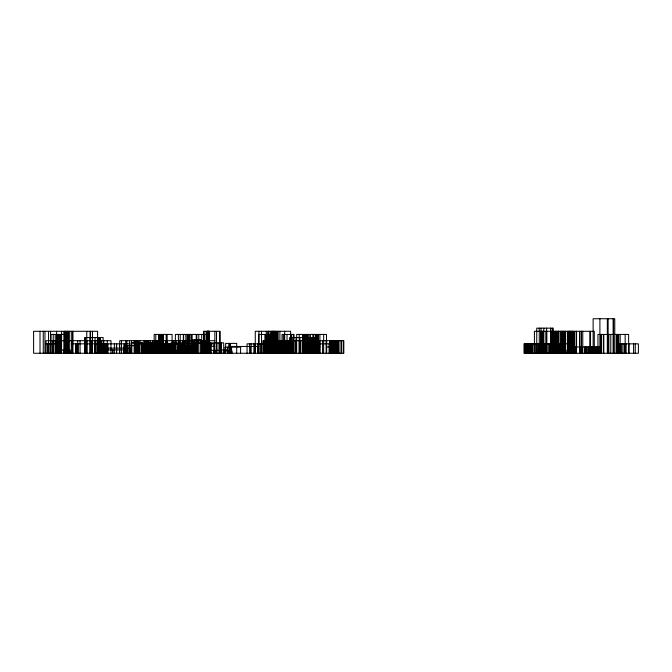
<?xml version="1.0" encoding="UTF-8"?>
<svg xmlns="http://www.w3.org/2000/svg" width="672" height="672" viewBox="0 0 672 672"><rect width="100%" height="100%" fill="white"/><g stroke="black" fill="none" stroke-linecap="round" stroke-linejoin="round"><path stroke-width="1.01" d="M68.477 334.429L51.022 334.429L51.022 353.262M208.824 334.429L175.367 334.429L175.367 353.262M277.561 334.429L258.762 334.429L258.703 353.262M315.907 337.571L289.582 337.571L289.582 353.262M191.352 339.839L200.626 339.839M214.864 340.704L119.725 340.704L119.725 353.262M144.53 342.628L160.793 342.535M145.438 342.712L155.03 342.712L155.03 353.262M192.142 343.056L202.054 343.056L202.054 353.262M139.398 343.325L148.445 343.325M152.015 343.325L161.826 343.325L161.834 353.262M178.592 343.232L188.58 343.232L188.58 353.262M198.878 343.325L208.69 343.325M137.852 343.409L148.159 343.409M175.216 343.409L165.262 343.409L165.262 353.262M158.642 343.493L174.216 343.585L174.216 353.262M197.442 343.493L207.178 343.493M185.472 343.669L195.317 343.669M46.032 343.846L55.339 343.846M71.291 343.846L129.452 343.846M137.962 343.846L184.162 343.846M204.028 343.846L214.099 343.846L214.099 353.262M274.882 343.846L247.052 343.846L247.052 353.262M314.462 343.846L334.169 343.846M618.71 343.846L638.4 343.846L638.4 353.262L524.009 353.262L524.009 343.846L571.267 343.846L571.267 353.262M134.484 345.677L124.034 345.677L124.034 353.262M204.548 346.282L214.326 346.282M258.703 346.458L230.748 346.458L230.748 353.262M302.56 346.979L319.897 346.979M326.668 346.979L333.505 346.979L333.505 353.262M599.903 346.979L572.141 346.979L572.141 353.262M240.584 347.155L225.002 347.155L225.002 353.262M97.583 348.113L130.586 348.113L130.586 353.262M163.128 349.768L155.282 349.768L155.282 353.262M227.472 349.86L221.726 349.86L221.726 353.262M104.555 349.944L125.563 349.944L125.563 353.262M149.982 350.036L157.282 350.036L157.282 353.262M288.112 350.12L293.521 350.12M559.818 350.12L566.101 350.12L566.101 353.262M168.126 350.381L176.501 350.381L176.501 353.262M209.068 350.381L220.534 350.381M224.381 350.994L231.991 350.994L231.991 353.262M635.25 343.846L635.25 353.262M633.587 343.846L633.587 353.262M629.076 343.846L629.084 353.262M628.622 353.262L628.622 334.429L597.946 334.429L597.946 353.262M626.128 343.846L626.128 353.262M625.187 343.846L625.187 353.262L625.145 334.429M624.7 343.846L624.7 353.262M624.338 343.846L624.338 353.262M622.894 343.846L622.818 353.262M621.415 343.846L621.415 353.262M620.466 343.846L620.466 353.262M620.357 343.846L620.382 353.262M620.172 334.429L620.172 353.262L620.088 343.846M619.912 343.846L619.912 353.262M619.567 343.846L619.576 353.262M619.282 343.846L619.282 353.262M619.13 343.846L619.13 353.262M618.962 343.846L618.971 353.262M618.71 334.429L618.71 353.262M618.467 334.429L618.467 353.262M617.98 334.429L617.98 353.262M617.753 334.429L617.753 353.262M616.896 334.429L616.896 353.262M616.375 334.429L616.375 353.262M614.762 353.262L614.762 318.738L593.132 318.738L593.132 353.262M613.561 318.738L613.561 353.262M613.116 318.738L613.116 353.262M610.798 334.429L610.798 353.262M608.849 334.429L608.849 353.262M608.135 318.738L608.135 353.262M607.69 334.429L607.69 353.262M607.337 318.738L607.337 353.262M603.826 334.429L603.826 353.262M603.389 334.429L603.389 353.262M601.507 334.429L601.507 353.262M601.054 334.429L601.054 353.262M600.558 334.429L600.558 353.262M599.903 318.738L599.903 353.262M598.87 346.979L598.87 353.262M597.887 346.979L597.887 353.262M597.022 346.979L597.022 353.262M596.434 346.979L596.434 353.262M595.77 346.979L595.77 353.262M594.712 346.979L594.712 353.262M594.292 353.262L594.292 331.296L534.425 331.296L534.425 353.262M593.04 346.979L593.04 353.262M592.729 346.979L592.729 353.262M592.057 346.979L592.057 353.262M591.637 346.979L591.637 353.262M591.452 346.979L591.452 353.262M591.024 346.979L591.024 353.262M590.696 346.979L590.696 353.262M590.52 331.296L590.52 353.262M590.453 346.979L590.453 353.262M589.798 331.296L589.798 353.262M589.058 346.979L589.058 353.262M588.386 346.979L588.386 353.262M588.151 346.979L588.151 353.262M586.874 346.979L586.874 353.262M586.186 346.979L586.186 353.262M585.875 346.979L585.875 353.262M585.295 346.979L585.295 353.262M584.548 346.979L584.548 353.262M582.767 331.296L582.767 353.262M582.456 346.979L582.456 353.262M582.204 346.979L582.162 353.262M581.347 331.296L581.347 353.262M581.171 331.296L581.171 353.262M581.036 346.979L581.036 353.262M580.734 346.979L580.734 353.262M579.524 331.296L579.524 353.262M576.559 331.296L576.559 353.262M576.433 331.296L576.433 353.262M575.333 346.979L575.333 353.262M574.804 331.296L574.804 353.262M574.14 346.979L574.14 353.262M574.031 331.296L574.022 353.262M572.939 331.296L572.939 353.262M572.72 331.296L572.72 353.262M572.536 331.296L572.536 353.262M571.62 331.296L571.62 353.262M571.141 331.296L571.141 353.262M570.797 331.296L570.797 353.262M570.041 331.296L570.041 353.262M569.881 331.296L569.873 353.262M569.293 331.296L569.293 353.262M569.092 331.296L569.092 353.262M568.47 331.296L568.47 353.262M568.168 331.296L568.168 353.262M567.395 331.296L567.395 353.262M565.53 331.296L565.53 353.262M565.37 331.296L565.396 353.262M565.06 343.846L565.06 353.262M564.152 331.296L564.152 353.262M564.026 331.296L564.026 353.262M563.85 343.846L563.85 353.262M563.64 331.296L563.64 353.262M563.43 350.12L563.43 353.262M563.287 331.296L563.287 353.262M562.598 331.296L562.489 353.262M562.405 331.296L562.405 353.262M561.431 331.296L561.431 353.262M561.162 331.296L561.162 353.262M560.969 331.296L560.969 353.262M560.423 343.846L560.423 353.262M559.877 343.846L559.818 353.262M559.692 343.846L559.692 353.262M558.995 331.296L558.995 353.262M558.516 331.296L558.415 353.262M558.39 331.296L558.331 353.262M558.23 331.296L558.23 353.262M557.743 331.296L557.743 353.262M556.819 331.296L556.777 353.262M556.727 343.846L556.727 353.262M556.576 343.846L556.576 353.262M556.256 331.296L556.256 353.262M555.778 343.846L555.778 353.262M555.685 331.296L555.685 353.262M555.593 331.296L555.5 353.262M554.56 343.846L554.56 353.262M554.123 331.296L554.123 353.262M553.963 331.296L553.963 353.262M553.804 343.846L553.804 353.262M553.694 343.846L553.694 353.262M553.451 331.296L553.434 353.262M553.258 353.262L553.258 328.154L536.743 328.154L536.743 353.262M552.628 331.296L552.628 353.262M552.46 331.296L552.46 353.262M552.233 328.154L552.233 353.262M551.519 343.846L551.519 353.262M551.309 331.296L551.309 353.262M551.082 331.296L551.082 353.262M550.603 328.154L550.603 353.262M550.544 343.846L550.544 353.262M550.309 343.846L550.309 353.262M549.427 343.846L549.352 353.262M548.167 343.846L548.167 353.262M546.739 331.296L546.739 353.262M546.613 328.154L546.613 353.262M545.832 331.296L545.832 353.262M544.849 343.846L544.849 353.262M543.824 328.154L543.824 353.262M543.346 343.846L543.346 353.262M543.06 331.296L543.026 353.262M542.716 343.846L542.716 353.262M542.262 331.296L542.262 353.262M542.136 353.262L542.136 350.12L536.508 350.12L536.508 353.262M541.876 331.296L541.876 353.262M541.044 328.154L541.044 353.262M540.859 350.12L540.859 353.262M540.666 331.296L540.666 353.262M539.255 328.154L539.322 353.262M538.843 343.846L538.843 353.262M537.844 343.846L537.844 353.262L537.793 350.12M536.189 343.846L536.189 353.262M535.03 343.846L535.03 353.262M533.03 343.846L533.03 353.262M531.913 343.846L531.913 353.262M531.712 343.846L531.712 353.262M531.46 343.846L531.46 353.262M531.342 343.846L531.342 353.262M531.174 343.846L531.174 353.262M530.578 343.846L530.578 353.262M530.384 343.846L530.384 353.262M530.099 343.846L530.099 353.262M529.62 343.846L529.62 353.262M528.973 343.846L528.973 353.262M528.654 343.846L528.654 353.262M527.747 343.846L527.747 353.262M527.612 343.846L527.612 353.262M527.108 343.846L527.176 353.262M526.52 343.846L526.52 353.262M526.21 343.846L526.21 353.262M525.252 343.846L525.328 353.262M524.656 343.846L524.656 353.262M343.241 340.704L343.241 353.262M341.494 340.704L341.494 353.262M339.998 340.704L339.998 353.262M338.512 340.704L338.596 353.262M337.806 340.704L337.806 353.262M336.89 340.704L336.89 353.262M336.554 340.704L336.596 353.262M336.47 340.704L336.47 353.262M335.992 340.704L335.992 353.262M335.362 340.704L335.362 353.262M335.051 340.704L335.051 353.262M334.27 340.704L334.27 353.262M334.169 340.704L334.169 353.262M333.724 340.704L333.724 353.262M333.614 340.704L333.614 353.262M333.211 340.704L333.211 353.262M333.01 340.704L333.01 353.262M332.59 340.704L332.59 353.262M331.54 340.704L331.54 353.262M331.271 340.704L331.271 353.262M330.742 340.704L330.742 353.262M330.28 340.704L330.28 353.262M330.011 343.846L330.011 353.262M329.734 340.704L329.734 353.262M329.078 343.846L329.078 353.262M326.668 340.704L326.668 353.262M326.508 353.262L326.508 334.429L296.654 334.429L296.654 353.262M326.122 340.704L326.122 353.262M323.66 334.429L323.66 353.262M322.568 340.704L322.568 353.262M319.897 334.429L319.897 353.262M319.763 340.704L319.763 353.262M318.31 334.429L318.31 353.262M318.242 334.429L318.242 353.262M318.167 334.429L318.066 353.262M317.982 334.429L317.982 353.262M317.822 334.429L317.822 353.262M317.176 334.429L317.176 353.262M316.873 346.979L316.873 353.262M316.722 334.429L316.722 353.262M315.882 334.429L315.907 353.262M315.487 334.429L315.445 353.262M314.462 337.571L314.462 353.262M313.774 334.429L313.774 353.262M313.228 346.979L313.228 353.262M313.034 346.979L313.06 353.262M312.925 334.429L312.942 353.262M312.094 346.979L312.094 353.262M311.842 337.571L311.842 353.262M311.615 337.571L311.615 353.262M311.144 337.571L311.144 353.262M310.414 334.429L310.414 353.262M309.901 337.571L309.901 353.262M309.641 337.571L309.641 353.262M309.103 334.429L309.112 353.262M308.876 340.704L308.876 353.262M308.624 337.571L308.624 353.262M307.826 334.429L307.826 353.262M307.591 334.429L307.591 353.262M307.23 337.571L307.23 353.262M306.953 337.571L306.953 353.262M306.701 334.429L306.701 353.262M306.18 334.429L306.18 353.262M305.878 334.429L305.878 353.262M305.6 334.429L305.6 353.262L305.525 337.571M305.315 337.571L305.315 353.262M304.777 346.979L304.777 353.262M304.55 334.429L304.55 353.262M303.794 334.429L303.794 353.262M303.022 334.429L303.022 353.262M302.56 334.429L302.56 353.262M302.459 340.704L302.459 353.262M300.812 340.704L300.812 353.262M299.939 337.571L299.939 353.262M299.309 340.704L299.309 353.262M299.233 334.429L299.233 353.262M296.05 337.571L296.05 353.262M295.403 340.704L295.403 353.262M294.017 353.262L294.017 334.429L282.022 334.429L282.022 353.262M293.521 340.704L293.521 353.262M293.303 334.429L293.303 353.262M292.9 337.571L292.9 353.262M292.169 340.704L292.169 353.262M291.152 334.429L291.152 353.262M290.884 334.429L290.884 353.262M290.615 353.262L290.615 331.296L255.276 331.296L255.276 353.262M290.489 337.571L290.489 353.262M290.094 340.704L290.094 353.262M288.616 340.704L288.548 353.262M288.162 340.704L288.112 353.262M288.044 340.704L288.044 353.262M287.448 340.704L287.482 353.262M287.095 340.704L287.095 353.262M287.036 334.429L287.003 353.262M286.65 340.704L286.65 353.262M286.474 340.704L286.474 353.262M286.104 340.704L286.104 353.262M285.272 340.704L285.272 353.262L285.163 340.704M284.676 331.296L284.676 353.262M284.449 334.429L284.449 353.262M284.206 340.704L284.206 353.262M284.046 340.704L284.046 353.262M283.878 340.704L283.878 353.262M283.819 340.704L283.819 353.262M283.315 334.429L283.315 353.262L283.265 340.704M282.836 340.704L282.836 353.262M282.45 340.704L282.45 353.262M281.669 340.704L281.669 353.262M281.232 340.704L281.232 353.262M280.972 340.704L280.972 353.262M280.72 340.704L280.72 353.262M280.459 340.704L280.459 353.262M280.14 340.704L280.14 353.262M279.888 331.296L279.888 353.262M279.35 340.704L279.35 353.262M278.468 340.704L278.468 353.262M278.166 331.296L278.166 353.262M277.494 331.296L277.561 353.262M276.94 340.704L276.906 353.262M276.612 340.704L276.612 353.262M276.511 331.296L276.511 353.262M276.108 334.429L276.108 353.262M275.839 331.296L275.839 353.262M275.209 334.429L275.209 353.262L275.167 331.296M274.882 353.262L274.789 331.296L274.739 353.262M274.512 331.296L274.512 353.262M273.832 331.296L273.832 353.262M273.731 334.429L273.731 353.262M273.58 331.296L273.58 353.262M273.185 331.296L273.092 353.262M272.672 331.296L272.672 353.262M272.236 331.296L272.236 353.262M271.723 331.296L271.698 353.262M270.833 334.429L270.833 353.262M270.337 331.296L270.337 353.262M269.27 334.429L269.27 353.262M268.783 331.296L268.783 353.262M268.33 331.296L268.33 353.262M267.817 331.296L267.817 353.262M266.994 353.262L266.994 340.704L343.82 340.704L343.82 353.262L33.6 353.262L33.6 331.296L97.6 331.296L97.583 353.262M266.599 334.429L266.599 353.262M266.272 331.296L266.272 353.262M265.969 353.262L266.028 340.704L262.87 340.704L262.87 353.262M265.776 334.429L265.776 353.262M264.928 334.429L264.953 353.262M263.861 340.704L263.861 353.262M261.509 331.296L261.509 353.262M260.593 343.846L260.593 353.262M258.922 331.296L258.922 353.262M257.779 343.846L257.779 353.262M257.678 346.458L257.678 353.262M254.839 343.846L254.839 353.262M253.924 343.846L253.924 353.262M251.101 343.846L251.101 353.262M250.53 346.458L250.53 353.262M249.631 343.846L249.631 353.262M240.601 346.458L240.584 353.262M236.704 353.262L236.704 343.409L225.624 343.409L225.624 353.262M231.571 346.458L231.571 353.262M230.168 343.409L230.168 353.262M229.849 343.409L229.849 353.262M228.799 343.409L228.799 353.262M227.472 347.155L227.472 353.262M224.381 349.86L224.381 353.262M223.717 353.262L223.717 342.888L205.405 342.888L205.405 353.262M221.348 342.888L221.348 353.262M220.66 342.888L220.66 353.262M220.534 342.888L220.534 353.262M219.996 353.262L219.996 331.296L203.767 331.296L203.767 353.262M219.744 331.296L219.744 353.262M218.014 342.888L218.014 353.262M216.518 331.296L216.518 353.262M215.242 350.381L215.242 353.262M214.864 331.296L214.864 353.262M214.444 342.888L214.444 353.262M214.326 342.888L214.326 353.262M213.721 350.381L213.721 353.262M210.949 343.846L210.949 353.262M210.773 342.888L210.773 353.262M210.403 342.888L210.403 353.262M210.185 342.888L210.185 353.262M209.286 331.296L209.286 353.262M209.068 342.888L209.068 353.262M208.942 331.296L208.942 353.262M208.807 331.296L208.824 353.262M208.656 331.296L208.69 353.262M208.505 331.296L208.505 353.262M208.219 331.296L208.219 353.262M208.118 331.296L208.076 353.262M207.833 331.296L207.833 353.262M207.539 331.296L207.539 353.262M207.346 331.296L207.346 353.262M207.287 331.296L207.178 353.262M206.128 331.296L206.128 353.262M205.514 340.704L205.514 353.262M204.784 340.704L204.784 353.262M204.59 334.429L204.548 353.262M204.196 340.704L204.204 353.262M204.028 343.493L204.028 353.262M203.868 331.296L203.868 353.262M202.835 340.704L202.835 353.262M202.339 340.704L202.339 353.262M202.238 340.704L202.238 353.262M201.701 334.429L201.701 353.262M200.592 339.839L200.592 353.262M198.752 334.429L198.878 353.262M197.627 340.704L197.627 353.262M197.442 339.839L197.442 353.262M196.846 334.429L196.846 353.262M196.224 334.429L196.224 353.262M195.317 343.056L195.317 353.262M194.746 339.839L194.746 353.262M194.62 353.262L194.62 345.584L184.279 345.584L184.279 353.262M194.074 340.704L194.074 353.262M193.284 340.704L193.284 353.262M192.217 343.056L192.217 353.262M192.142 334.429L192.142 353.262M191.47 334.429L191.352 353.262M191.075 345.584L191.075 353.262M190.075 334.429L190.075 353.262M189.353 334.429L189.235 353.262M189.16 334.429L189.16 353.262M188.882 334.429L188.882 353.262M188.16 334.429L188.16 353.262M187.79 334.429L187.824 353.262M187.589 334.429L187.589 353.262M187.118 334.429L187.118 353.262M186.539 353.262L186.539 346.114L177.702 346.114L177.702 353.262M186.085 346.114L186.085 353.262M185.816 334.429L185.816 353.262M185.472 343.232L185.472 353.262M185.405 340.704L185.312 353.262M185.018 340.704L185.018 353.262M184.867 340.704L184.867 353.262M184.162 340.704L184.162 353.262M183.834 346.114L183.834 353.262M183.649 334.429L183.649 353.262M183.322 334.429L183.322 353.262M183.204 340.704L183.145 353.262M182.868 340.704L182.868 353.262M182.692 346.114L182.692 353.262M181.852 353.262L181.852 343.056L171.318 343.056L171.318 353.262M180.869 346.114L180.869 353.262M180.214 334.429L180.214 353.262M179.365 340.704L179.365 353.262M178.592 343.056L178.592 353.262M178.391 334.429L178.391 353.262M177.954 343.056L177.954 353.262M176.114 340.704L176.131 353.262M175.434 340.704L175.434 353.262M175.165 340.704L175.216 353.262M174.821 350.381L174.821 353.262M173.704 343.846L173.704 353.262M172.897 340.704L172.897 353.262M172.805 340.704L172.805 353.262M172.04 353.262L172.091 334.429L154.165 334.429L154.165 353.262M171.15 353.262L171.15 349.423L157.517 349.423L157.517 353.262M170.957 343.585L170.957 353.262M169.898 343.409L169.806 353.262M169.537 343.409L169.537 353.262M168.428 343.409L168.428 353.262M168.126 349.423L168.126 353.262M168.042 343.846L168.042 353.262M167.933 343.846L167.933 353.262M167.614 343.409L167.614 353.262M167.521 343.585L167.521 353.262M167.294 343.846L167.294 353.262M167.16 334.429L167.16 353.262M166.916 340.704L166.916 353.262M166.337 340.704L166.337 353.262M166.16 334.429L166.194 353.262M166.085 340.704L166.085 353.262M165.337 343.846L165.337 353.262M164.48 349.423L164.48 353.262M164.27 343.585L164.195 353.262M163.548 340.704L163.548 353.262M163.338 334.429L163.338 353.262M163.128 349.423L163.128 353.262M162.716 334.429L162.641 353.262M162.582 343.493L162.582 353.262M162.145 343.493L162.187 353.262M161.633 334.429L161.633 353.262M160.969 343.846L160.969 353.262M160.742 334.429L160.793 353.262M160.608 343.846L160.583 353.262M160.49 343.846L160.49 353.262M160.289 343.493L160.289 353.262M160.18 334.429L160.18 353.262M159.844 334.429L159.835 353.262M159.44 343.846L159.44 353.262M158.718 343.325L158.718 353.262M158.676 334.429L158.676 353.262M158.525 334.429L158.525 353.262M157.71 342.535L157.71 353.262M157.164 340.704L157.164 353.262M156.71 340.704L156.71 353.262M156.584 349.768L156.584 353.262M156.45 350.036L156.45 353.262M155.77 334.429L155.77 353.262M155.375 340.704L155.375 353.262M155.123 343.325L155.198 353.262M154.896 340.704L154.896 353.262M154.056 342.535L154.056 353.262M152.72 340.704L152.72 353.262M152.216 343.846L152.216 353.262M152.015 342.712L152.015 353.262M151.83 343.846L151.83 353.262M151.544 343.846L151.544 353.262M150.973 342.535L150.973 353.262M150.814 350.036L150.814 353.262M150.385 342.712L150.385 353.262M150.251 340.704L150.251 353.262M149.94 342.712L149.982 353.262M148.764 340.704L148.764 353.262M148.445 342.712L148.445 353.262M148.142 340.704L148.142 353.262M147.664 343.846L147.664 353.262L147.622 342.628M147.311 342.712L147.311 353.262M147.16 340.704L147.16 353.262M146.866 342.712L146.924 353.262M146.681 340.704L146.681 353.262M146.387 340.704L146.311 353.262M145.958 342.712L145.958 353.262M145.782 340.704L145.782 353.262M145.454 340.704L145.438 353.262M145.194 340.704L145.194 353.262M144.808 340.704L144.808 353.262M144.623 342.628L144.623 353.262M144.472 340.704L144.472 353.262M144.018 340.704L144.018 353.262M143.346 343.846L143.346 353.262M142.036 353.262L142.036 342.628L131.796 342.628L131.796 353.262M141.884 342.628L141.884 353.262M141.397 353.262L141.397 342.888L130.948 342.888L130.948 353.262M139.877 340.704L139.877 353.262M139.398 342.628L139.398 353.262M139.306 343.846L139.306 353.262M138.634 342.628L138.634 353.262M138.348 343.846L138.348 353.262M138.205 340.704L138.205 353.262M138.062 340.704L138.062 353.262M137.852 342.888L137.962 353.262M137.113 340.704L137.113 353.262M136.164 340.704L136.164 353.262M136.013 340.704L136.013 353.262M135.198 340.704L135.198 353.262M134.963 340.704L134.963 353.262M134.484 342.888L134.484 353.262M134.173 340.704L134.173 353.262M131.519 340.704L131.519 353.262M129.452 340.704L129.494 353.262M129.175 348.113L129.175 353.262M127.772 345.677L127.772 353.262M127.571 345.677L127.571 353.262M126.874 340.704L126.874 353.262M126.025 345.677L126.025 353.262M125.782 340.704L125.782 353.262M124.135 343.846L124.253 353.262M123.682 348.113L123.682 353.262M123.556 348.113L123.556 353.262M121.472 340.704L121.472 353.262M119.482 343.846L119.482 353.262M116.676 343.846L116.676 353.262M116.458 343.846L116.458 353.262M114.374 343.846L114.374 353.262M112.804 349.944L112.804 353.262M112.594 349.944L112.594 353.262M110.972 353.262L110.972 340.704L46.057 340.704L46.032 353.262M107.957 343.846L107.957 353.262M107.26 340.704L107.26 353.262M107.142 343.846L107.142 353.262M106.781 343.846L106.781 353.262M106.411 343.846L106.411 353.262M106.084 343.846L106.084 353.262M104.933 343.846L104.933 353.262M104.555 348.113L104.555 353.262M104.093 343.846L104.093 353.262M103.807 340.704L103.807 353.262M103.144 353.262L103.144 337.571L84.538 337.571L84.538 353.262M102.883 343.846L102.883 353.262M101.38 340.704L101.38 353.262M101.027 340.704L101.027 353.262M100.724 340.704L100.724 353.262M100.271 337.571L100.271 353.262M100.162 337.571L100.162 353.262M99.666 337.571L99.666 353.262M99.532 340.704L99.574 353.262M99.263 337.571L99.263 353.262M98.86 337.571L98.86 353.262M98.524 340.704L98.524 353.262M97.852 340.704L97.852 353.262M97.423 337.571L97.448 353.262M97.154 343.846L97.154 353.262M95.794 340.704L95.794 353.262M95.197 340.704L95.197 353.262M95.021 337.571L95.021 353.262M94.811 343.846L94.811 353.262M92.476 331.296L92.476 353.262M92.341 337.571L92.341 353.262M91.258 340.704L91.258 353.262M90.535 331.296L90.535 353.262M90.443 343.846L90.443 353.262M90.224 337.571L90.224 353.262M90.073 331.296L90.073 353.262M86.923 340.704L86.923 353.262M86.755 331.296L86.755 353.262M85.974 340.704L85.974 353.262M85.529 337.571L85.537 353.262M80.035 340.704L80.086 353.262M78.196 343.846L78.095 353.262M77.708 340.704L77.708 353.262M77.188 343.846L77.188 353.262M76.902 343.846L76.902 353.262M76.44 343.846L76.44 353.262M76.112 343.846L76.112 353.262M75.667 343.846L75.667 353.262M72.853 331.296L72.853 353.262M72.601 331.296L72.601 353.262M72.358 340.704L72.358 353.262M71.291 331.296L71.291 353.262M70.241 353.262L70.241 350.12L58.019 350.12L58.019 353.262M69.334 331.296L69.334 353.262M68.83 350.12L68.83 353.262M68.477 331.296L68.477 353.262M68.099 331.296L68.099 353.262M67.528 331.296L67.528 353.262M67.158 331.296L67.158 353.262M66.973 331.296L66.973 353.262M65.604 331.296L65.604 353.262M65.394 331.296L65.394 353.262M65.016 350.12L65.016 353.262M64.319 331.296L64.319 353.262M64.201 350.12L64.201 353.262M64.05 331.296L64.05 353.262M61.572 331.296L61.572 353.262M61.421 334.429L61.421 353.262M61.253 340.704L61.253 353.262M61.001 334.429L61.001 353.262M60.287 334.429L60.194 353.262M59.052 334.429L59.052 353.262L58.993 340.704M58.674 334.429L58.674 353.262M57.893 334.429L57.893 353.262M57.397 340.704L57.397 353.262M57.263 334.429L57.263 353.262M56.734 340.704L56.734 353.262M56.616 331.296L56.616 353.262M55.322 340.704L55.339 353.262M55.238 334.429L55.238 353.262M53.306 340.704L53.306 353.262M53.231 334.429L53.231 353.262M53.046 340.704L53.046 353.262M52.357 343.846L52.357 353.262M50.543 331.296L50.543 353.262M49.031 343.846L49.031 353.262M48.544 331.296L48.544 353.262L48.502 340.704M47.46 343.846L47.46 353.262M44.965 331.296L44.965 353.262M43.26 331.296L43.26 353.262M40.018 331.296L40.018 353.262M305.172 353.262L305.172 334.429L305.138 353.262M264.432 353.262L264.432 340.704L264.373 353.262"/></g></svg>
